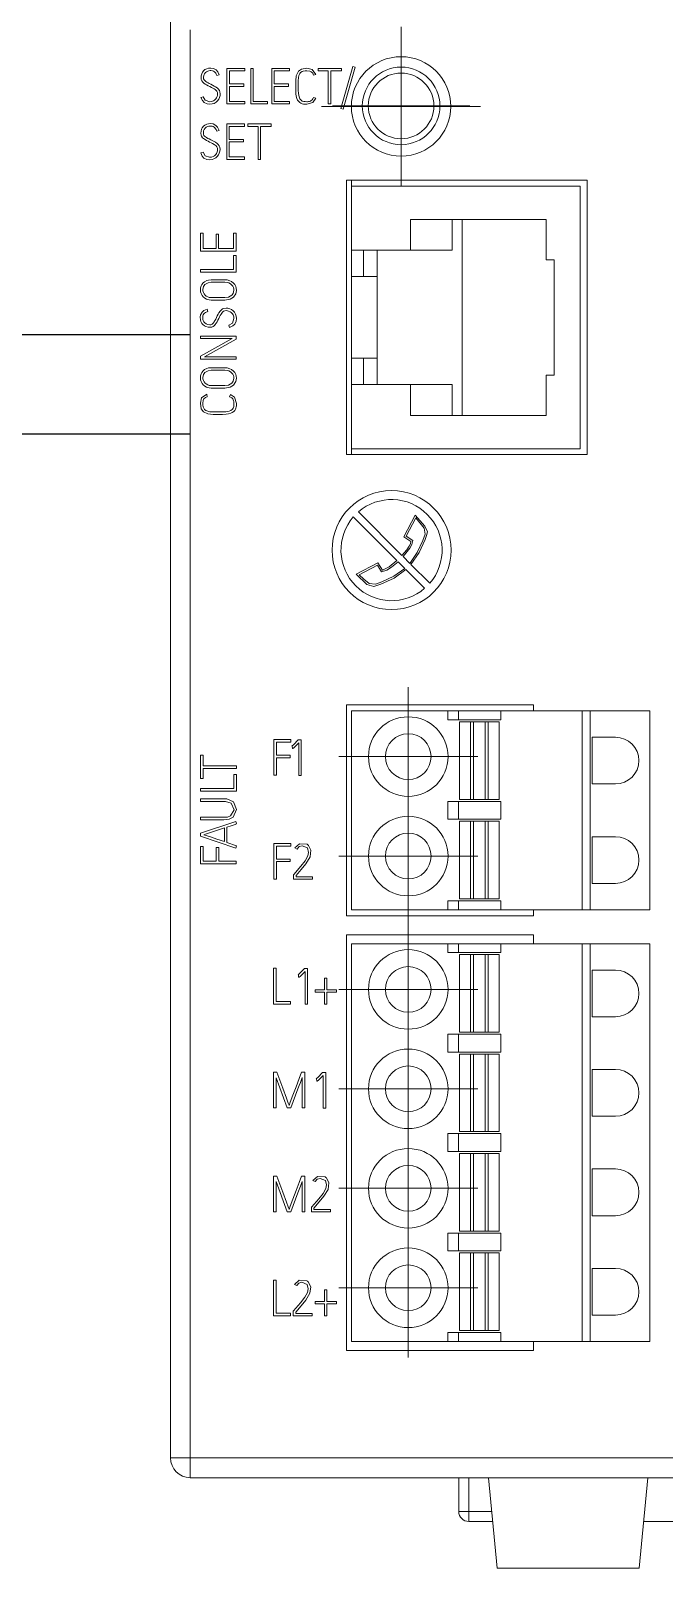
# Model space of a CAD drawing. Header units: millimetres. Extents: x 42151 to 59780, y 37376 to 44547.
# Drawn here: x 48386.4 to 48418.2, y 43435.2 to 43512.5 of the extents above; entities that cross this region are included whole.
import ezdxf

# ---------------------------------------------------------------- set-up
doc = ezdxf.new("R2010")
doc.units = ezdxf.units.MM
doc.set_wipeout_variables(frame=1)
doc.layers.add('000-PI-Oprema', color=30, linetype='Continuous', lineweight=5)
doc.layers.add('004-PI-DIN Šina', color=3, linetype='Continuous')

# ---------------------------------------------------------------- blocks, each defined once
blk = doc.blocks.new('*U134')
at = {"layer": '004-PI-DIN Šina'}
blk.add_lwpolyline([(610, -17.5), (610, 17.5), (0, 17.5), (0, -17.5)], close=True, dxfattribs=at)
blk.add_lwpolyline([(0, -12.5), (610, -12.5)], dxfattribs=at)
blk = doc.blocks.new('6GK5206-2BS00-2AC2')
at = {"layer": '000-PI-Oprema'}
for p, q in [((-29.997042, -72.5), (-29.997042, 0.23793)), ((29.002958, -73.5), (-28.997042, -73.5)), ((-15.497042, -75.201749), (-15.497042, -73.499891)), ((-14.997042, -73.499956), (-14.997042, -75.201749)), ((-14.008649, -73.50007), (-13.569341, -78.05164)), ((-5.985435, -73.50007), (-6.424743, -78.05164)), ((-14.997042, -75.201749), (-15.497042, -75.201749)), ((-14.997042, -75.701749), (-14.997042, -75.201749)), ((-14.997042, -75.201749), (-13.844342, -75.201749)), ((-13.79604, -75.701749), (-14.997042, -75.701749)), ((-6.197813, -75.701749), (2.577999, -75.701749)), ((-6.424743, -78.05164), (-13.569341, -78.05164))]:
    blk.add_line(p, q, dxfattribs=at)
blk.add_arc((-14.997042, -75.201749), 0.5, 180, 270, dxfattribs=at)
blk.add_wipeout([(-29.591861, 72.631131), (-9.303593, 72.631131), (-9.146516, 72.646227), (-8.983075, 72.649161), (-8.90759, 72.631131), (-8.899498, 72.5), (29.002958, 72.5), (29.002958, -72.5), (-28.997042, -72.5), (-28.997042, 1.482354), (-29.379178, 1.619586), (-29.597041, 2.081522), (-29.59186, 72.631132)]).dxf.layer = '000-PI-Oprema'
for p, q in [((-28.997042, -0.711035), (-28.997042, -72.5)), ((-18.397042, -8.554804), (-18.397042, -0.557604)), ((-18.397042, -7.978618), (-18.397042, -1.081418)), ((-27.664239, -3.004446), (-27.542522, -2.96967)), ((-26.263079, -2.641722), (-27.157556, -2.641722)), ((-27.157556, -2.641722), (-27.157556, -4.428049)), ((-27.030785, -3.421863), (-27.030785, -2.768392)), ((-27.030785, -2.768392), (-26.263079, -2.768392)), ((-26.263079, -2.768392), (-26.263079, -2.641722)), ((-25.828375, -2.644148), (-25.954945, -2.644148)), ((-25.954945, -2.644148), (-25.954945, -4.433003)), ((-25.828375, -4.306332), (-25.828375, -2.644148)), ((-24.901548, -2.641722), (-24.901548, -4.428049)), ((-24.007272, -2.641722), (-24.901548, -2.641722)), ((-24.774978, -3.421863), (-24.774978, -2.768392)), ((-24.774978, -2.768392), (-24.007272, -2.768392)), ((-24.007272, -2.768392), (-24.007272, -2.641722)), ((-22.807289, -2.982105), (-22.685572, -2.952282)), ((-22.568707, -2.644148), (-22.568707, -2.77092)), ((-21.398446, -2.644148), (-22.568707, -2.644148)), ((-22.568707, -2.77092), (-22.056768, -2.77092)), ((-22.056768, -2.77092), (-22.056768, -4.433003)), ((-21.930199, -4.433003), (-21.930199, -2.77092)), ((-21.930199, -2.77092), (-21.398446, -2.77092)), ((-20.823622, -2.554095), (-21.428743, -4.658446)), ((-21.398446, -2.77092), (-21.398446, -2.644148)), ((-21.306965, -4.693015), (-20.701855, -2.589545)), ((-20.701855, -2.589545), (-20.823622, -2.554095)), ((-26.310391, -3.421863), (-27.030785, -3.421863)), ((-27.030785, -4.301277), (-27.030785, -3.548533)), ((-27.030785, -3.548533), (-26.310391, -3.548533)), ((-26.310391, -3.548533), (-26.310391, -3.421863)), ((-24.054382, -3.421863), (-24.774978, -3.421863)), ((-24.774978, -4.301277), (-24.774978, -3.548533)), ((-24.774978, -3.548533), (-24.054382, -3.548533)), ((-24.054382, -3.548533), (-24.054382, -3.421863)), ((-23.696712, -3.275277), (-23.696712, -3.747283)), ((-23.56994, -3.745767), (-23.56994, -3.274468)), ((-28.345206, -4.067751), (-28.466923, -4.102527)), ((-27.157556, -4.428049), (-26.263079, -4.428049)), ((-26.263079, -4.301277), (-27.030785, -4.301277)), ((-26.263079, -4.428049), (-26.263079, -4.301277)), ((-25.954945, -4.433003), (-25.117888, -4.433003)), ((-25.117888, -4.306332), (-25.828375, -4.306332)), ((-25.117888, -4.433003), (-25.117888, -4.306332)), ((-24.901548, -4.428049), (-24.007272, -4.428049)), ((-24.007272, -4.301277), (-24.774978, -4.301277)), ((-24.007272, -4.428049), (-24.007272, -4.301277)), ((-22.687998, -4.147312), (-22.804862, -4.105054)), ((-22.395642, -4.556204), (-14.398442, -4.556204)), ((-22.056768, -4.433003), (-21.930199, -4.433003)), ((-21.845642, -4.530018), (-14.948442, -4.530018)), ((-21.428743, -4.658446), (-21.306965, -4.693015)), ((-27.671492, -5.796498), (-27.549775, -5.761721)), ((-26.270332, -5.433773), (-27.16481, -5.433773)), ((-27.16481, -5.433773), (-27.16481, -7.2201)), ((-27.038038, -6.213914), (-27.038038, -5.560444)), ((-27.038038, -5.560444), (-26.270332, -5.560444)), ((-26.270332, -5.560444), (-26.270332, -5.433773)), ((-24.928818, -5.4362), (-26.098877, -5.4362)), ((-26.098877, -5.4362), (-26.098877, -5.562971)), ((-26.098877, -5.562971), (-25.587141, -5.562971)), ((-25.587141, -5.562971), (-25.587141, -7.225053)), ((-25.460369, -7.225053), (-25.460369, -5.562971)), ((-25.460369, -5.562971), (-24.928818, -5.562971)), ((-24.928818, -5.562971), (-24.928818, -5.4362)), ((-28.352459, -6.859802), (-28.474176, -6.894578)), ((-26.317644, -6.213914), (-27.038038, -6.213914)), ((-27.038038, -7.093328), (-27.038038, -6.340584)), ((-27.038038, -6.340584), (-26.317644, -6.340584)), ((-26.317644, -6.340584), (-26.317644, -6.213914)), ((-27.16481, -7.2201), (-26.270332, -7.2201)), ((-26.270332, -7.093328), (-27.038038, -7.093328)), ((-26.270332, -7.2201), (-26.270332, -7.093328)), ((-25.587141, -7.225053), (-25.460369, -7.225053)), ((-9.047042, -8.263108), (-21.147042, -8.263108)), ((-21.147042, -8.263108), (-21.147042, -22.063108)), ((-20.897042, -8.563108), (-20.897042, -8.263108)), ((-9.047042, -22.063108), (-9.047042, -8.263108)), ((-20.897042, -8.563108), (-9.397042, -8.563108)), ((-20.897042, -11.788108), (-20.897042, -8.563108)), ((-9.397042, -21.763108), (-9.397042, -8.563108)), ((-17.927042, -11.788108), (-17.927042, -10.238108)), ((-11.097042, -10.238108), (-17.927042, -10.238108)), ((-15.827042, -10.238108), (-15.827042, -11.788108)), ((-15.327042, -20.088108), (-15.327042, -10.238108)), ((-11.097042, -12.263108), (-11.097042, -10.238108)), ((-28.482338, -10.933698), (-28.482338, -11.828176)), ((-28.355667, -10.933698), (-28.482338, -10.933698)), ((-28.355667, -11.701607), (-28.355667, -10.933698)), ((-27.575527, -10.98101), (-27.702197, -10.98101)), ((-27.702197, -10.98101), (-27.702197, -11.701607)), ((-27.575527, -11.701607), (-27.575527, -10.98101)), ((-26.696011, -10.933698), (-26.822783, -10.933698)), ((-26.822783, -10.933698), (-26.822783, -11.701607)), ((-26.696011, -11.828176), (-26.696011, -10.933698)), ((-28.482338, -11.828176), (-26.696011, -11.828176)), ((-27.702197, -11.701607), (-28.355667, -11.701607)), ((-26.822783, -11.701607), (-27.575527, -11.701607)), ((-26.691057, -12.044517), (-26.817728, -12.044517)), ((-26.817728, -12.044517), (-26.817728, -12.755003)), ((-26.691057, -12.881573), (-26.691057, -12.044517)), ((-20.897042, -13.113108), (-20.897042, -11.788108)), ((-17.927042, -11.788108), (-20.897042, -11.788108)), ((-20.283886, -13.113108), (-20.283886, -11.788108)), ((-19.597042, -13.113108), (-19.597042, -11.788108)), ((-15.827042, -11.788108), (-17.927042, -11.788108)), ((-10.697042, -12.263108), (-11.097042, -12.263108)), ((-10.697042, -18.063108), (-10.697042, -12.263108)), ((-26.817728, -12.755003), (-28.479911, -12.755003)), ((-28.479911, -12.755003), (-28.479911, -12.881573)), ((-28.479911, -12.881573), (-26.691057, -12.881573)), ((-20.897042, -17.213108), (-20.897042, -13.113108)), ((-20.897042, -13.113108), (-20.283886, -13.113108)), ((-20.283886, -13.113108), (-19.597042, -13.113108)), ((-19.597042, -17.213104), (-19.597042, -13.113112)), ((-27.257486, -13.271795), (-27.940778, -13.271795)), ((-27.940778, -13.398364), (-27.257486, -13.398364)), ((-27.257486, -14.168698), (-27.940778, -14.168698)), ((-27.940778, -14.295268), (-27.257486, -14.295268)), ((-28.119613, -14.866649), (-28.154389, -14.744933)), ((-26.691057, -16.104037), (-28.482338, -16.104037)), ((-28.482338, -16.104037), (-28.482338, -16.230606)), ((-28.482338, -16.230606), (-26.897289, -16.230606)), ((-26.897289, -16.230606), (-28.482338, -17.107696)), ((-27.056309, -15.547617), (-27.021533, -15.669334)), ((-26.691057, -16.260126), (-26.691057, -16.104037)), ((-28.281161, -17.142472), (-26.691057, -16.260126)), ((-28.482338, -17.107696), (-28.482338, -17.269041)), ((-28.482338, -17.269041), (-26.691057, -17.269041)), ((-26.691057, -17.142472), (-28.281161, -17.142472)), ((-27.257486, -17.694039), (-27.940778, -17.694039)), ((-26.691057, -17.269041), (-26.691057, -17.142472)), ((-20.897042, -18.538108), (-20.897042, -17.213108)), ((-20.897042, -17.213108), (-20.283886, -17.213108)), ((-19.597042, -17.213108), (-20.283886, -17.213108)), ((-20.283886, -18.538108), (-20.283886, -17.213108)), ((-19.597042, -18.538108), (-19.597042, -17.213108)), ((-27.940778, -17.820609), (-27.257486, -17.820609)), ((-17.927042, -18.538108), (-20.897042, -18.538108)), ((-20.897042, -21.763108), (-20.897042, -18.538108)), ((-17.927042, -18.538108), (-15.827042, -18.538108)), ((-17.927042, -20.088108), (-17.927042, -18.538108)), ((-15.827042, -18.538108), (-15.827042, -20.088108)), ((-10.697042, -18.063108), (-11.097042, -18.063108)), ((-11.097042, -20.088108), (-11.097042, -18.063108)), ((-28.141955, -19.152418), (-28.171778, -19.030499)), ((-27.257486, -18.590943), (-27.940778, -18.590943)), ((-27.940778, -18.717512), (-27.257486, -18.717512)), ((-26.976748, -19.033127), (-27.019006, -19.149789)), ((-27.378293, -19.915069), (-27.849592, -19.915069)), ((-27.848783, -20.04184), (-27.376776, -20.04184)), ((-11.097042, -20.088108), (-17.927042, -20.088108)), ((-21.147042, -22.063108), (-9.047042, -22.063108)), ((-20.897042, -22.063121), (-20.897042, -21.763108)), ((-20.897042, -21.763108), (-9.397042, -21.763108)), ((-20.79934, -25.197531), (-18.611526, -27.385335)), ((-18.357986, -27.131226), (-20.545511, -24.943702)), ((-17.685702, -25.112366), (-18.255393, -26.191102)), ((-18.149344, -26.168524), (-17.662276, -25.246125)), ((-18.255393, -26.191102), (-17.90523, -26.42463)), ((-17.815283, -26.372566), (-18.149344, -26.168524)), ((-19.560518, -27.504236), (-20.651826, -28.078769)), ((-20.514062, -28.100209), (-19.590815, -27.614011)), ((-19.590815, -27.614011), (-19.379854, -27.95901)), ((-19.338123, -27.868109), (-19.560518, -27.504236)), ((-18.549784, -27.447067), (-18.216508, -27.780085)), ((-17.958695, -27.530259), (-18.297693, -27.191251)), ((-16.958248, -28.530975), (-17.904092, -27.584852)), ((-18.157331, -27.83925), (-17.212073, -28.784799)), ((-18.037042, -40.743966), (-18.037042, -33.746766)), ((-11.747042, -34.648), (-21.147042, -34.648)), ((-21.147042, -34.648), (-21.147042, -45.248)), ((-11.747042, -34.945381), (-11.747042, -34.648)), ((-20.887039, -34.948), (-20.897042, -34.948)), ((-20.897042, -34.948), (-20.897042, -44.945366)), ((-20.887042, -34.945366), (-16.043272, -34.945366)), ((-20.887042, -44.945366), (-20.887042, -34.945366)), ((-16.043272, -34.945366), (-15.50635, -34.945366)), ((-16.043272, -35.395366), (-16.043272, -34.945366)), ((-16.043272, -35.395366), (-15.50635, -35.395366)), ((-15.50635, -34.945366), (-13.387042, -34.945366)), ((-15.50635, -35.395366), (-15.50635, -34.945366)), ((-15.50635, -35.395366), (-13.387042, -35.395366)), ((-15.462042, -35.495366), (-14.903254, -35.495366)), ((-15.462042, -39.395366), (-15.462042, -35.495366)), ((-14.903254, -35.495366), (-14.754931, -35.495366)), ((-14.903254, -39.395366), (-14.903254, -35.495366)), ((-14.754931, -35.495366), (-14.169153, -35.495366)), ((-14.754931, -39.395366), (-14.754931, -35.495366)), ((-14.169153, -35.495366), (-14.02083, -35.495366)), ((-14.169153, -39.395366), (-14.169153, -35.495366)), ((-14.02083, -35.495366), (-13.462042, -35.495366)), ((-14.02083, -39.395366), (-14.02083, -35.495366)), ((-13.462042, -39.395366), (-13.462042, -35.495366)), ((-13.387042, -34.945366), (-9.287042, -34.945366)), ((-13.387042, -35.395366), (-13.387042, -34.945366)), ((-9.287042, -34.945366), (-8.887042, -34.945366)), ((-9.287042, -44.945366), (-9.287042, -34.945366)), ((-8.887042, -34.945366), (-5.887042, -34.945366)), ((-8.887042, -44.945366), (-8.887042, -34.945366)), ((-5.887042, -44.945366), (-5.887042, -34.945366)), ((-7.612042, -36.270366), (-8.787042, -36.270366)), ((-8.787042, -36.270366), (-8.787042, -38.620366)), ((-23.93456, -36.388), (-24.790676, -36.388)), ((-24.790676, -36.388), (-24.790676, -38.18288)), ((-24.66341, -37.174265), (-24.66341, -36.515265)), ((-24.66341, -36.515265), (-23.93456, -36.515265)), ((-23.93456, -36.515265), (-23.93456, -36.388)), ((-23.889578, -36.72006), (-23.874584, -36.71494)), ((-23.874584, -36.71494), (-23.866905, -36.842205)), ((-23.572512, -36.397874), (-23.590066, -36.417987)), ((-23.415259, -36.397874), (-23.572512, -36.397874)), ((-23.539964, -36.552567), (-23.539964, -38.19056)), ((-23.415259, -38.19056), (-23.415259, -36.397874)), ((-28.479482, -37.173255), (-28.479482, -38.348996)), ((-28.352216, -37.173255), (-28.479482, -37.173255)), ((-28.352216, -37.70755), (-28.352216, -37.173255)), ((-26.682042, -37.70755), (-28.352216, -37.70755)), ((-28.352216, -38.348996), (-28.352216, -37.834815)), ((-28.352216, -37.834815), (-26.682042, -37.834815)), ((-26.682042, -37.834815), (-26.682042, -37.70755)), ((-23.979176, -37.174265), (-24.66341, -37.174265)), ((-24.66341, -38.18288), (-24.66341, -37.298971)), ((-24.66341, -37.298971), (-23.979176, -37.298971)), ((-23.979176, -37.298971), (-23.979176, -37.174265)), ((-21.535642, -37.245366), (-14.538442, -37.245366)), ((-28.479482, -38.348996), (-28.352216, -38.348996)), ((-26.682042, -38.139082), (-26.809307, -38.139082)), ((-26.809307, -38.139082), (-26.809307, -38.853303)), ((-26.682042, -38.980569), (-26.682042, -38.139082)), ((-24.790676, -38.18288), (-24.66341, -38.18288)), ((-23.539964, -38.19056), (-23.415259, -38.19056)), ((-8.787042, -38.620366), (-7.612042, -38.620366)), ((-28.484602, -39.372239), (-28.484602, -39.499504)), ((-28.479482, -38.853303), (-28.479482, -38.980569)), ((-26.809307, -38.853303), (-28.479482, -38.853303)), ((-28.479482, -38.980569), (-26.682042, -38.980569)), ((-18.037042, -45.743966), (-18.037042, -38.746766)), ((-14.903254, -39.395366), (-15.462042, -39.395366)), ((-14.754931, -39.395366), (-14.903254, -39.395366)), ((-14.169153, -39.395366), (-14.754931, -39.395366)), ((-14.02083, -39.395366), (-14.169153, -39.395366)), ((-13.462042, -39.395366), (-14.02083, -39.395366)), ((-16.043272, -40.395366), (-16.043272, -39.495366)), ((-16.043272, -39.495366), (-15.50635, -39.495366)), ((-15.50635, -40.395366), (-15.50635, -39.495366)), ((-15.50635, -39.495366), (-13.387042, -39.495366)), ((-13.387042, -40.395366), (-13.387042, -39.495366)), ((-28.484602, -40.291255), (-28.484602, -40.418521)), ((-26.70947, -40.508118), (-28.484602, -41.089955)), ((-28.188746, -41.12616), (-27.283626, -40.832499)), ((-27.283626, -40.832499), (-27.283626, -41.519293)), ((-27.156361, -41.561715), (-27.156361, -40.790077)), ((-26.669608, -40.630264), (-26.70947, -40.508118)), ((-16.043272, -40.395366), (-15.50635, -40.395366)), ((-15.50635, -40.395366), (-13.387042, -40.395366)), ((-15.462042, -40.495366), (-14.903254, -40.495366)), ((-15.462042, -44.395366), (-15.462042, -40.495366)), ((-14.903254, -40.495366), (-14.754931, -40.495366)), ((-14.903254, -44.395366), (-14.903254, -40.495366)), ((-14.754931, -40.495366), (-14.169153, -40.495366)), ((-14.754931, -44.395366), (-14.754931, -40.495366)), ((-14.169153, -40.495366), (-14.02083, -40.495366)), ((-14.169153, -44.395366), (-14.169153, -40.495366)), ((-14.02083, -40.495366), (-13.462042, -40.495366)), ((-14.02083, -44.395366), (-14.02083, -40.495366)), ((-13.462042, -44.395366), (-13.462042, -40.495366)), ((-28.484602, -41.089955), (-28.484602, -41.249768)), ((-28.484602, -41.249768), (-26.70947, -41.846233)), ((-28.324789, -41.169679), (-28.188746, -41.12616)), ((-26.669608, -41.726282), (-27.156361, -41.561715)), ((-26.70947, -41.846233), (-26.669608, -41.726282)), ((-23.93456, -41.613), (-24.790676, -41.613)), ((-24.790676, -41.613), (-24.790676, -43.40788)), ((-24.66341, -41.740265), (-23.93456, -41.740265)), ((-24.66341, -42.399265), (-24.66341, -41.740265)), ((-23.93456, -41.740265), (-23.93456, -41.613)), ((-8.787042, -41.270366), (-8.787042, -43.620366)), ((-7.612042, -41.270366), (-8.787042, -41.270366)), ((-28.354776, -41.771629), (-28.482042, -41.771629)), ((-28.482042, -41.771629), (-28.482042, -42.627745)), ((-28.354776, -42.500479), (-28.354776, -41.771629)), ((-27.695776, -42.500479), (-28.354776, -42.500479)), ((-27.571071, -41.816245), (-27.695776, -41.816245)), ((-27.695776, -41.816245), (-27.695776, -42.500479)), ((-27.571071, -42.500479), (-27.571071, -41.816245)), ((-26.687162, -42.500479), (-27.571071, -42.500479)), ((-26.687162, -42.627745), (-26.687162, -42.500479)), ((-23.979176, -42.399265), (-24.66341, -42.399265)), ((-23.979176, -42.523971), (-23.979176, -42.399265)), ((-23.739639, -41.835348), (-23.627368, -41.892764)), ((-21.535642, -42.245366), (-14.538442, -42.245366)), ((-28.482042, -42.627745), (-26.687162, -42.627745)), ((-24.66341, -43.40788), (-24.66341, -42.523971)), ((-24.66341, -42.523971), (-23.979176, -42.523971)), ((-23.792301, -43.165783), (-23.807295, -43.183337)), ((-23.807295, -43.183337), (-23.807295, -43.413)), ((-23.682224, -43.288294), (-23.682224, -43.228319)), ((-24.790676, -43.40788), (-24.66341, -43.40788)), ((-23.807295, -43.413), (-22.848416, -43.413)), ((-22.848416, -43.288294), (-23.682224, -43.288294)), ((-22.848416, -43.413), (-22.848416, -43.288294)), ((-8.787042, -43.620366), (-7.612042, -43.620366)), ((-16.043272, -44.495366), (-15.50635, -44.495366)), ((-16.043272, -44.945366), (-16.043272, -44.495366)), ((-15.50635, -44.495366), (-13.387042, -44.495366)), ((-15.50635, -44.945366), (-15.50635, -44.495366)), ((-14.903254, -44.395366), (-15.462042, -44.395366)), ((-14.754931, -44.395366), (-14.903254, -44.395366)), ((-14.169153, -44.395366), (-14.754931, -44.395366)), ((-14.02083, -44.395366), (-14.169153, -44.395366)), ((-13.462042, -44.395366), (-14.02083, -44.395366)), ((-13.387042, -44.945366), (-13.387042, -44.495366)), ((-21.147042, -45.248), (-11.747042, -45.248)), ((-20.897042, -44.945366), (-20.887039, -44.945366)), ((-20.887039, -44.945366), (-16.043272, -44.945366)), ((-18.037042, -52.4486), (-18.037042, -45.4514)), ((-15.50635, -44.945366), (-16.043272, -44.945366)), ((-13.387042, -44.945366), (-15.50635, -44.945366)), ((-9.287042, -44.945366), (-13.387042, -44.945366)), ((-11.747042, -45.248), (-11.747042, -44.945344)), ((-8.887042, -44.945366), (-9.287042, -44.945366)), ((-5.887042, -44.945366), (-8.887042, -44.945366)), ((-11.747042, -46.2), (-21.147042, -46.2)), ((-21.147042, -46.2), (-21.147042, -67.1)), ((-11.747042, -46.650035), (-11.747042, -46.2)), ((-20.887039, -46.65), (-20.897042, -46.65)), ((-20.897042, -46.65), (-20.897042, -66.65)), ((-20.887042, -66.65), (-20.887042, -46.65)), ((-20.887039, -46.65), (-16.043272, -46.65)), ((-15.50635, -46.65), (-16.043272, -46.65)), ((-16.043272, -46.65), (-16.043272, -47.1)), ((-15.50635, -47.1), (-16.043272, -47.1)), ((-13.387042, -46.65), (-15.50635, -46.65)), ((-15.50635, -46.65), (-15.50635, -47.1)), ((-13.387042, -47.1), (-15.50635, -47.1)), ((-13.387042, -46.65), (-9.287042, -46.65)), ((-13.387042, -46.65), (-13.387042, -47.1)), ((-9.287042, -46.65), (-8.887042, -46.65)), ((-9.287042, -66.65), (-9.287042, -46.65)), ((-8.887042, -46.65), (-5.887042, -46.65)), ((-8.887042, -66.65), (-8.887042, -46.65)), ((-5.887042, -66.65), (-5.887042, -46.65)), ((-24.679776, -47.88756), (-24.807042, -47.88756)), ((-24.807042, -47.88756), (-24.807042, -49.685)), ((-24.679776, -49.557734), (-24.679776, -47.88756)), ((-23.261572, -47.894874), (-23.279126, -47.914987)), ((-23.104319, -47.894874), (-23.261572, -47.894874)), ((-23.104319, -49.68756), (-23.104319, -47.894874)), ((-15.462042, -47.2), (-14.903254, -47.2)), ((-15.462042, -51.1), (-15.462042, -47.2)), ((-14.903254, -47.2), (-14.754931, -47.2)), ((-14.903254, -51.1), (-14.903254, -47.2)), ((-14.754931, -47.2), (-14.169153, -47.2)), ((-14.754931, -51.1), (-14.754931, -47.2)), ((-14.169153, -47.2), (-14.02083, -47.2)), ((-14.169153, -51.1), (-14.169153, -47.2)), ((-14.02083, -47.2), (-13.462042, -47.2)), ((-14.02083, -51.1), (-14.02083, -47.2)), ((-13.462042, -51.1), (-13.462042, -47.2)), ((-23.578639, -48.21706), (-23.563645, -48.21194)), ((-23.563645, -48.21194), (-23.555965, -48.339205)), ((-23.229025, -48.049567), (-23.229025, -49.68756)), ((-22.125693, -48.384187), (-22.250398, -48.384187)), ((-22.250398, -48.384187), (-22.250398, -48.963464)), ((-22.125693, -48.963464), (-22.125693, -48.384187)), ((-8.787042, -47.975), (-8.787042, -50.325)), ((-7.612042, -47.975), (-8.787042, -47.975)), ((-22.250398, -48.963464), (-22.719598, -48.963464)), ((-22.719598, -48.963464), (-22.719598, -49.090729)), ((-22.719598, -49.090729), (-22.250398, -49.090729)), ((-22.250398, -49.090729), (-22.250398, -49.685)), ((-21.651373, -48.963464), (-22.125693, -48.963464)), ((-22.125693, -49.685), (-22.125693, -49.090729)), ((-22.125693, -49.090729), (-21.651373, -49.090729)), ((-21.651373, -49.090729), (-21.651373, -48.963464)), ((-21.535642, -48.95), (-14.538442, -48.95)), ((-24.807042, -49.685), (-23.965555, -49.685)), ((-23.965555, -49.557734), (-24.679776, -49.557734)), ((-23.965555, -49.685), (-23.965555, -49.557734)), ((-23.229025, -49.68756), (-23.104319, -49.68756)), ((-22.250398, -49.685), (-22.125693, -49.685)), ((-18.037042, -57.4486), (-18.037042, -50.4514)), ((-8.787042, -50.325), (-7.612042, -50.325)), ((-16.043272, -52.1), (-16.043272, -51.2)), ((-16.043272, -51.2), (-15.50635, -51.2)), ((-15.50635, -51.2), (-13.387042, -51.2)), ((-15.50635, -52.1), (-15.50635, -51.2)), ((-14.903254, -51.1), (-15.462042, -51.1)), ((-14.754931, -51.1), (-14.903254, -51.1)), ((-14.169153, -51.1), (-14.754931, -51.1)), ((-14.02083, -51.1), (-14.169153, -51.1)), ((-13.462042, -51.1), (-14.02083, -51.1)), ((-13.387042, -52.1), (-13.387042, -51.2)), ((-16.043272, -52.1), (-15.50635, -52.1)), ((-15.50635, -52.1), (-13.387042, -52.1)), ((-14.903254, -52.2), (-15.462042, -52.2)), ((-15.462042, -52.2), (-15.462042, -56.1)), ((-14.754931, -52.2), (-14.903254, -52.2)), ((-14.903254, -52.2), (-14.903254, -56.1)), ((-14.169153, -52.2), (-14.754931, -52.2)), ((-14.754931, -52.2), (-14.754931, -56.1)), ((-14.02083, -52.2), (-14.169153, -52.2)), ((-14.169153, -52.2), (-14.169153, -56.1)), ((-13.462042, -52.2), (-14.02083, -52.2)), ((-14.02083, -52.2), (-14.02083, -56.1)), ((-13.462042, -52.2), (-13.462042, -56.1)), ((-24.647229, -53.11), (-24.807042, -53.11)), ((-24.807042, -53.11), (-24.807042, -54.91)), ((-24.350276, -53.916379), (-24.647229, -53.11)), ((-23.246578, -53.11), (-23.408952, -53.11)), ((-23.246578, -54.91), (-23.246578, -53.11)), ((-22.345116, -53.119874), (-22.36267, -53.139987)), ((-22.187863, -53.119874), (-22.345116, -53.119874)), ((-22.312568, -53.274567), (-22.312568, -54.91256)), ((-22.187863, -54.91256), (-22.187863, -53.119874)), ((-8.787042, -52.975), (-8.787042, -55.325)), ((-7.612042, -52.975), (-8.787042, -52.975)), ((-24.679776, -54.91), (-24.679776, -53.389764)), ((-24.679776, -53.389764), (-24.122808, -54.91)), ((-23.373844, -53.384644), (-23.373844, -54.91)), ((-22.662182, -53.44206), (-22.647188, -53.43694)), ((-22.647188, -53.43694), (-22.639508, -53.564205)), ((-21.535642, -53.95), (-14.538442, -53.95)), ((-24.807042, -54.91), (-24.679776, -54.91)), ((-24.122808, -54.91), (-23.940687, -54.91)), ((-23.373844, -54.91), (-23.246578, -54.91)), ((-22.312568, -54.91256), (-22.187863, -54.91256)), ((-18.037042, -62.4486), (-18.037042, -55.4514)), ((-8.787042, -55.325), (-7.612042, -55.325)), ((-16.043272, -56.2), (-15.50635, -56.2)), ((-16.043272, -57.1), (-16.043272, -56.2)), ((-15.50635, -56.2), (-13.387042, -56.2)), ((-15.50635, -57.1), (-15.50635, -56.2)), ((-14.903254, -56.1), (-15.462042, -56.1)), ((-14.754931, -56.1), (-14.903254, -56.1)), ((-14.169153, -56.1), (-14.754931, -56.1)), ((-14.02083, -56.1), (-14.169153, -56.1)), ((-13.462042, -56.1), (-14.02083, -56.1)), ((-13.387042, -57.1), (-13.387042, -56.2)), ((-16.043272, -57.1), (-15.50635, -57.1)), ((-15.50635, -57.1), (-13.387042, -57.1)), ((-15.462042, -57.2), (-14.903254, -57.2)), ((-15.462042, -61.1), (-15.462042, -57.2)), ((-14.903254, -57.2), (-14.754931, -57.2)), ((-14.903254, -61.1), (-14.903254, -57.2)), ((-14.754931, -57.2), (-14.169153, -57.2)), ((-14.754931, -61.1), (-14.754931, -57.2)), ((-14.169153, -57.2), (-14.02083, -57.2)), ((-14.169153, -61.1), (-14.169153, -57.2)), ((-14.02083, -57.2), (-13.462042, -57.2)), ((-14.02083, -61.1), (-14.02083, -57.2)), ((-13.462042, -61.1), (-13.462042, -57.2)), ((-24.647229, -58.335), (-24.807042, -58.335)), ((-24.807042, -58.335), (-24.807042, -60.135)), ((-24.679776, -60.135), (-24.679776, -58.614764)), ((-24.679776, -58.614764), (-24.122808, -60.135)), ((-24.350276, -59.141379), (-24.647229, -58.335)), ((-23.246578, -58.335), (-23.408952, -58.335)), ((-23.373844, -58.609644), (-23.373844, -60.135)), ((-23.246578, -60.135), (-23.246578, -58.335)), ((-22.836989, -58.557348), (-22.724717, -58.614764)), ((-7.612042, -57.975), (-8.787042, -57.975)), ((-8.787042, -57.975), (-8.787042, -60.325)), ((-21.535642, -58.95), (-14.538442, -58.95)), ((-24.807042, -60.135), (-24.679776, -60.135)), ((-24.122808, -60.135), (-23.940687, -60.135)), ((-23.373844, -60.135), (-23.246578, -60.135)), ((-22.88965, -59.887783), (-22.904644, -59.905337)), ((-22.904644, -59.905337), (-22.904644, -60.135)), ((-22.904644, -60.135), (-21.945766, -60.135)), ((-22.779573, -60.010294), (-22.779573, -59.950319)), ((-21.945766, -60.010294), (-22.779573, -60.010294)), ((-21.945766, -60.135), (-21.945766, -60.010294)), ((-18.037042, -67.4486), (-18.037042, -60.4514)), ((-8.787042, -60.325), (-7.612042, -60.325)), ((-16.043272, -61.2), (-15.50635, -61.2)), ((-16.043272, -62.1), (-16.043272, -61.2)), ((-15.50635, -62.1), (-15.50635, -61.2)), ((-15.50635, -61.2), (-13.387042, -61.2)), ((-14.903254, -61.1), (-15.462042, -61.1)), ((-14.754931, -61.1), (-14.903254, -61.1)), ((-14.169153, -61.1), (-14.754931, -61.1)), ((-14.02083, -61.1), (-14.169153, -61.1)), ((-13.462042, -61.1), (-14.02083, -61.1)), ((-13.387042, -62.1), (-13.387042, -61.2)), ((-16.043272, -62.1), (-15.50635, -62.1)), ((-15.50635, -62.1), (-13.387042, -62.1)), ((-15.462042, -62.2), (-14.903254, -62.2)), ((-15.462042, -66.1), (-15.462042, -62.2)), ((-14.903254, -62.2), (-14.754931, -62.2)), ((-14.903254, -66.1), (-14.903254, -62.2)), ((-14.754931, -62.2), (-14.169153, -62.2)), ((-14.754931, -66.1), (-14.754931, -62.2)), ((-14.169153, -62.2), (-14.02083, -62.2)), ((-14.169153, -66.1), (-14.169153, -62.2)), ((-14.02083, -62.2), (-13.462042, -62.2)), ((-14.02083, -66.1), (-14.02083, -62.2)), ((-13.462042, -66.1), (-13.462042, -62.2)), ((-8.787042, -62.975), (-8.787042, -65.325)), ((-7.612042, -62.975), (-8.787042, -62.975)), ((-24.679776, -63.56256), (-24.807042, -63.56256)), ((-24.807042, -63.56256), (-24.807042, -65.36)), ((-24.679776, -65.232734), (-24.679776, -63.56256)), ((-23.753446, -63.782348), (-23.641174, -63.839764)), ((-22.125693, -64.059187), (-22.250398, -64.059187)), ((-22.250398, -64.059187), (-22.250398, -64.638464)), ((-22.125693, -64.638464), (-22.125693, -64.059187)), ((-21.535642, -63.95), (-14.538442, -63.95)), ((-22.250398, -64.638464), (-22.719598, -64.638464)), ((-22.719598, -64.638464), (-22.719598, -64.765729)), ((-22.719598, -64.765729), (-22.250398, -64.765729)), ((-22.250398, -64.765729), (-22.250398, -65.36)), ((-21.651373, -64.638464), (-22.125693, -64.638464)), ((-22.125693, -65.36), (-22.125693, -64.765729)), ((-22.125693, -64.765729), (-21.651373, -64.765729)), ((-21.651373, -64.765729), (-21.651373, -64.638464)), ((-24.807042, -65.36), (-23.965555, -65.36)), ((-23.965555, -65.232734), (-24.679776, -65.232734)), ((-23.965555, -65.36), (-23.965555, -65.232734)), ((-23.806107, -65.112783), (-23.821101, -65.130337)), ((-23.821101, -65.130337), (-23.821101, -65.36)), ((-23.821101, -65.36), (-22.862223, -65.36)), ((-23.69603, -65.235294), (-23.69603, -65.175319)), ((-22.862223, -65.235294), (-23.69603, -65.235294)), ((-22.862223, -65.36), (-22.862223, -65.235294)), ((-22.250398, -65.36), (-22.125693, -65.36)), ((-8.787042, -65.325), (-7.612042, -65.325)), ((-16.043272, -66.2), (-15.50635, -66.2)), ((-16.043272, -66.65), (-16.043272, -66.2)), ((-15.50635, -66.2), (-13.387042, -66.2)), ((-15.50635, -66.65), (-15.50635, -66.2)), ((-14.903254, -66.1), (-15.462042, -66.1)), ((-14.754931, -66.1), (-14.903254, -66.1)), ((-14.169153, -66.1), (-14.754931, -66.1)), ((-14.02083, -66.1), (-14.169153, -66.1)), ((-13.462042, -66.1), (-14.02083, -66.1)), ((-13.387042, -66.65), (-13.387042, -66.2)), ((-21.147042, -67.1), (-11.747042, -67.1)), ((-20.897042, -66.65), (-20.887039, -66.65)), ((-20.887039, -66.65), (-16.043272, -66.65)), ((-15.50635, -66.65), (-16.043272, -66.65)), ((-13.387042, -66.65), (-15.50635, -66.65)), ((-9.287042, -66.65), (-13.387042, -66.65)), ((-11.747042, -67.1), (-11.747042, -66.649964)), ((-8.887042, -66.65), (-9.287042, -66.65)), ((-5.887042, -66.65), (-8.887042, -66.65)), ((-29.997042, -72.5), (-28.997042, -72.5)), ((-28.997042, -73.5), (-28.997042, -72.5)), ((-28.997042, -72.5), (29.002958, -72.5))]:
    blk.add_line(p, q, dxfattribs=at)
for points in [[(-28.423251, -2.910025), (-28.45236, -3.016429), (-28.45924, -3.108775)], [(-28.322763, -2.757171), (-28.386138, -2.836342), (-28.423251, -2.910025)], [(-28.332671, -3.108775), (-28.319391, -2.990423), (-28.290413, -2.918719)], [(-28.164855, -2.660323), (-28.26038, -2.707237), (-28.322763, -2.757171)], [(-28.290413, -2.918719), (-28.237718, -2.849944), (-28.188713, -2.810649)], [(-28.188713, -2.810649), (-28.12021, -2.777489), (-28.064368, -2.763439)], [(-27.957411, -2.62676), (-28.07896, -2.637299), (-28.164855, -2.660323)], [(-28.064368, -2.763439), (-27.999019, -2.75546), (-27.957411, -2.753532)], [(-27.700228, -2.716228), (-27.834237, -2.644081), (-27.957411, -2.62676)], [(-27.957411, -2.753532), (-27.885433, -2.761711), (-27.836907, -2.779614)], [(-27.836907, -2.779614), (-27.785025, -2.812725), (-27.751179, -2.844213)], [(-27.751179, -2.844213), (-27.716641, -2.888891), (-27.695375, -2.9262)], [(-27.542522, -2.96967), (-27.616489, -2.809362), (-27.700228, -2.716228)], [(-27.695375, -2.9262), (-27.67526, -2.972185), (-27.664239, -3.004446)], [(-23.560033, -2.783354), (-23.670273, -3.012275), (-23.696712, -3.275277)], [(-23.56994, -3.274468), (-23.560204, -3.106517), (-23.538803, -3.004042)], [(-23.137663, -2.631713), (-23.410879, -2.679268), (-23.560033, -2.783354)], [(-23.538803, -3.004042), (-23.495942, -2.9049), (-23.45065, -2.847751)], [(-23.45065, -2.847751), (-23.379717, -2.798341), (-23.313971, -2.775873)], [(-23.313971, -2.775873), (-23.219579, -2.76184), (-23.137663, -2.758485)], [(-22.685572, -2.952282), (-22.862807, -2.693776), (-23.137663, -2.631713)], [(-23.137663, -2.758485), (-22.99494, -2.775224), (-22.912831, -2.811863)], [(-22.912831, -2.811863), (-22.841173, -2.891616), (-22.807289, -2.982105)], [(-28.45924, -3.108775), (-28.447305, -3.205186), (-28.420824, -3.267796)], [(-28.420824, -3.267796), (-28.370417, -3.335468), (-28.320135, -3.382032)], [(-28.302747, -3.219372), (-28.326899, -3.162032), (-28.332671, -3.108775)], [(-28.320135, -3.382032), (-28.245586, -3.4346), (-28.179817, -3.4715)], [(-28.222074, -3.301359), (-28.272482, -3.257876), (-28.302747, -3.219372)], [(-28.104199, -3.370911), (-28.174184, -3.332557), (-28.222074, -3.301359)], [(-28.179817, -3.4715), (-28.0918, -3.517596), (-28.022111, -3.556014)], [(-27.962465, -3.444204), (-28.043623, -3.401627), (-28.104199, -3.370911)], [(-28.022111, -3.556014), (-27.937355, -3.600548), (-27.872896, -3.631733)], [(-27.797278, -3.529932), (-27.890088, -3.482824), (-27.962465, -3.444204)], [(-27.872896, -3.631733), (-27.797374, -3.671247), (-27.745114, -3.705026)], [(-27.64685, -3.623039), (-27.727204, -3.568134), (-27.797278, -3.529932)], [(-27.745114, -3.705026), (-27.689532, -3.753117), (-27.655747, -3.795707)], [(-27.655747, -3.795707), (-27.628659, -3.860952), (-27.622184, -3.923692)], [(-27.537669, -3.747283), (-27.592767, -3.67281), (-27.64685, -3.623039)], [(-27.495412, -3.923692), (-27.508608, -3.816943), (-27.537669, -3.747283)], [(-23.696712, -3.747283), (-23.688532, -3.92495), (-23.67063, -4.040455)], [(-23.531525, -4.075636), (-23.562525, -3.914751), (-23.56994, -3.745767)], [(-28.466923, -4.102527), (-28.390982, -4.266502), (-28.302747, -4.35971)], [(-28.019684, -4.321193), (-28.247854, -4.241699), (-28.345206, -4.067751)], [(-28.302747, -4.35971), (-28.157755, -4.430819), (-28.019684, -4.447863)], [(-27.83448, -4.28025), (-27.92998, -4.313266), (-28.019684, -4.321193)], [(-28.019684, -4.447863), (-27.890673, -4.433484), (-27.799704, -4.401967)], [(-27.71155, -4.17956), (-27.773361, -4.240505), (-27.83448, -4.28025)], [(-27.799704, -4.401967), (-27.699505, -4.341928), (-27.634517, -4.282676)], [(-27.643211, -4.050363), (-27.675048, -4.125179), (-27.71155, -4.17956)], [(-27.622184, -3.923692), (-27.628722, -3.991603), (-27.643211, -4.050363)], [(-27.634517, -4.282676), (-27.56915, -4.193987), (-27.531401, -4.114962)], [(-27.531401, -4.114962), (-27.502358, -4.008484), (-27.495412, -3.923692)], [(-23.67063, -4.040455), (-23.635556, -4.161168), (-23.599864, -4.237993)], [(-23.599864, -4.237993), (-23.545788, -4.31393), (-23.497961, -4.357182)], [(-23.430835, -4.246788), (-23.49305, -4.166226), (-23.531525, -4.075636)], [(-23.497961, -4.357182), (-23.432807, -4.396551), (-23.379884, -4.418142)], [(-23.292943, -4.310073), (-23.373606, -4.285953), (-23.430835, -4.246788)], [(-23.379884, -4.418142), (-23.311794, -4.43529), (-23.258167, -4.441697)], [(-23.145144, -4.318767), (-23.226943, -4.316026), (-23.292943, -4.310073)], [(-23.258167, -4.441697), (-23.192776, -4.444724), (-23.145144, -4.445437)], [(-23.145144, -4.445437), (-22.827937, -4.351945), (-22.687998, -4.147312)], [(-23.050723, -4.312499), (-23.104872, -4.317542), (-23.145144, -4.318767)], [(-22.955088, -4.283889), (-23.007675, -4.303907), (-23.050723, -4.312499)], [(-22.86936, -4.21929), (-22.915879, -4.260398), (-22.955088, -4.283889)], [(-22.804862, -4.105054), (-22.837317, -4.176389), (-22.86936, -4.21929)], [(-28.430503, -5.702076), (-28.459613, -5.80848), (-28.466493, -5.900826)], [(-28.466493, -5.900826), (-28.454557, -5.997237), (-28.428077, -6.059847)], [(-28.330016, -5.549222), (-28.393391, -5.628394), (-28.430503, -5.702076)], [(-28.428077, -6.059847), (-28.377669, -6.12752), (-28.327388, -6.174083)], [(-28.339923, -5.900826), (-28.326644, -5.782474), (-28.297666, -5.71077)], [(-28.31, -6.011423), (-28.334152, -5.954083), (-28.339923, -5.900826)], [(-28.172108, -5.452375), (-28.267633, -5.499289), (-28.330016, -5.549222)], [(-28.327388, -6.174083), (-28.252839, -6.226651), (-28.18707, -6.263551)], [(-28.229327, -6.09341), (-28.279735, -6.049927), (-28.31, -6.011423)], [(-28.297666, -5.71077), (-28.244971, -5.641995), (-28.195966, -5.602701)], [(-28.111452, -6.162963), (-28.181437, -6.124608), (-28.229327, -6.09341)], [(-28.195966, -5.602701), (-28.127462, -5.56954), (-28.071621, -5.55549)], [(-27.964663, -5.418812), (-28.086213, -5.429351), (-28.172108, -5.452375)], [(-27.969718, -6.236256), (-28.050876, -6.193678), (-28.111452, -6.162963)], [(-28.071621, -5.55549), (-28.006272, -5.547512), (-27.964663, -5.545583)], [(-27.707481, -5.508279), (-27.841489, -5.436133), (-27.964663, -5.418812)], [(-27.964663, -5.545583), (-27.892686, -5.553762), (-27.84416, -5.571665)], [(-27.84416, -5.571665), (-27.792278, -5.604777), (-27.758432, -5.636264)], [(-27.758432, -5.636264), (-27.723894, -5.680942), (-27.702628, -5.718251)], [(-27.549775, -5.761721), (-27.623742, -5.601414), (-27.707481, -5.508279)], [(-27.702628, -5.718251), (-27.682513, -5.764236), (-27.671492, -5.796498)], [(-28.474176, -6.894578), (-28.398235, -7.058553), (-28.31, -7.15176)], [(-28.026937, -7.113244), (-28.255107, -7.03375), (-28.352459, -6.859802)], [(-28.18707, -6.263551), (-28.099053, -6.309647), (-28.029363, -6.348065)], [(-28.029363, -6.348065), (-27.944608, -6.392599), (-27.880149, -6.423784)], [(-27.804531, -6.321983), (-27.897341, -6.274875), (-27.969718, -6.236256)], [(-27.880149, -6.423784), (-27.804627, -6.463298), (-27.752367, -6.497077)], [(-27.654103, -6.41509), (-27.734457, -6.360185), (-27.804531, -6.321983)], [(-27.752367, -6.497077), (-27.696785, -6.545169), (-27.663, -6.587758)], [(-27.650464, -6.842414), (-27.682301, -6.91723), (-27.718803, -6.971611)], [(-27.663, -6.587758), (-27.635912, -6.653003), (-27.629437, -6.715743)], [(-27.544922, -6.539335), (-27.60002, -6.464862), (-27.654103, -6.41509)], [(-27.629437, -6.715743), (-27.635975, -6.783654), (-27.650464, -6.842414)], [(-27.64177, -7.074727), (-27.576403, -6.986038), (-27.538654, -6.907013)], [(-27.502665, -6.715743), (-27.515861, -6.608994), (-27.544922, -6.539335)], [(-27.538654, -6.907013), (-27.509611, -6.800535), (-27.502665, -6.715743)], [(-28.31, -7.15176), (-28.165007, -7.22287), (-28.026937, -7.239914)], [(-27.841733, -7.072301), (-27.937233, -7.105317), (-28.026937, -7.113244)], [(-28.026937, -7.239914), (-27.897925, -7.225535), (-27.806957, -7.194018)], [(-27.718803, -6.971611), (-27.780614, -7.032556), (-27.841733, -7.072301)], [(-27.806957, -7.194018), (-27.706758, -7.133979), (-27.64177, -7.074727)], [(-28.456255, -13.578513), (-28.485359, -13.680902), (-28.492346, -13.766143)], [(-28.492346, -13.766143), (-28.481028, -13.873858), (-28.456255, -13.957412)], [(-28.35314, -13.425861), (-28.418582, -13.505446), (-28.456255, -13.578513)], [(-28.365574, -13.76493), (-28.333635, -13.613207), (-28.263773, -13.514824)], [(-28.338279, -13.912325), (-28.36029, -13.830082), (-28.365574, -13.76493)], [(-28.173092, -13.311423), (-28.28158, -13.366984), (-28.35314, -13.425861)], [(-28.257505, -14.042331), (-28.309126, -13.973407), (-28.338279, -13.912325)], [(-28.263773, -13.514824), (-28.107332, -13.420911), (-27.940778, -13.398364)], [(-27.940778, -13.271795), (-28.07603, -13.284194), (-28.173092, -13.311423)], [(-27.007784, -13.318904), (-27.139358, -13.280937), (-27.257486, -13.271795)], [(-27.257486, -13.398364), (-27.140875, -13.409326), (-27.061263, -13.43314)], [(-27.061263, -13.43314), (-26.974801, -13.478985), (-26.918417, -13.524731)], [(-26.825209, -13.440621), (-26.919231, -13.365806), (-27.007784, -13.318904)], [(-26.918417, -13.524731), (-26.862368, -13.593655), (-26.831477, -13.654738)], [(-26.802867, -13.80193), (-26.836363, -13.955034), (-26.909723, -14.052238)], [(-26.831477, -13.654738), (-26.808395, -13.736944), (-26.802867, -13.80193)], [(-26.713399, -13.610863), (-26.76686, -13.510368), (-26.825209, -13.440621)], [(-26.822783, -14.146255), (-26.704565, -13.970146), (-26.676197, -13.803345)], [(-26.676197, -13.803345), (-26.687836, -13.69525), (-26.713399, -13.610863)], [(-28.456255, -13.957412), (-28.405405, -14.057309), (-28.350713, -14.127654)], [(-28.350713, -14.127654), (-28.262236, -14.203217), (-28.178045, -14.249371)], [(-28.124567, -14.133922), (-28.205475, -14.088077), (-28.257505, -14.042331)], [(-28.178045, -14.249371), (-28.052795, -14.28636), (-27.940778, -14.295268)], [(-27.940778, -14.168698), (-28.049828, -14.157737), (-28.124567, -14.133922)], [(-26.909723, -14.052238), (-27.078728, -14.146152), (-27.257486, -14.168698)], [(-27.257486, -14.295268), (-26.986474, -14.248509), (-26.822783, -14.146255)], [(-28.407831, -14.902639), (-28.479978, -15.036647), (-28.497299, -15.159821)], [(-28.497299, -15.159821), (-28.48676, -15.281371), (-28.463736, -15.367266)], [(-28.463736, -15.367266), (-28.416822, -15.462791), (-28.366888, -15.525174)], [(-28.154389, -14.744933), (-28.314697, -14.8189), (-28.407831, -14.902639)], [(-28.370528, -15.159821), (-28.362348, -15.087844), (-28.344446, -15.039318)], [(-28.360621, -15.266778), (-28.368599, -15.20143), (-28.370528, -15.159821)], [(-28.31341, -15.391124), (-28.34657, -15.32262), (-28.360621, -15.266778)], [(-28.344446, -15.039318), (-28.311334, -14.987436), (-28.279847, -14.95359)], [(-28.205341, -15.492824), (-28.274115, -15.440128), (-28.31341, -15.391124)], [(-28.279847, -14.95359), (-28.235169, -14.919052), (-28.19786, -14.897786)], [(-28.19786, -14.897786), (-28.151875, -14.877671), (-28.119613, -14.866649)], [(-27.822701, -15.424485), (-27.866183, -15.474892), (-27.904688, -15.505158)], [(-27.753148, -15.306609), (-27.791503, -15.376595), (-27.822701, -15.424485)], [(-27.679855, -15.164876), (-27.722433, -15.246034), (-27.753148, -15.306609)], [(-27.742028, -15.522546), (-27.68946, -15.447997), (-27.65256, -15.382228)], [(-27.594128, -14.999689), (-27.641236, -15.092499), (-27.679855, -15.164876)], [(-27.65256, -15.382228), (-27.606464, -15.294211), (-27.568046, -15.224521)], [(-27.501021, -14.849261), (-27.555926, -14.929615), (-27.594128, -14.999689)], [(-27.568046, -15.224521), (-27.523512, -15.139766), (-27.492327, -15.075307)], [(-27.376776, -14.74008), (-27.451249, -14.795178), (-27.501021, -14.849261)], [(-27.492327, -15.075307), (-27.452813, -14.999785), (-27.419034, -14.947524)], [(-27.419034, -14.947524), (-27.370942, -14.891943), (-27.328352, -14.858158)], [(-27.200368, -14.697823), (-27.307117, -14.711019), (-27.376776, -14.74008)], [(-27.328352, -14.858158), (-27.263108, -14.83107), (-27.200368, -14.824594)], [(-27.009098, -14.733812), (-27.115576, -14.704769), (-27.200368, -14.697823)], [(-27.200368, -14.824594), (-27.132457, -14.831133), (-27.073697, -14.845622)], [(-27.073697, -14.845622), (-26.998881, -14.877459), (-26.9445, -14.913961)], [(-26.802867, -15.222095), (-26.882361, -15.450265), (-27.056309, -15.547617)], [(-26.841384, -14.836928), (-26.930073, -14.771561), (-27.009098, -14.733812)], [(-26.9445, -14.913961), (-26.883555, -14.975772), (-26.84381, -15.036891)], [(-26.84381, -15.036891), (-26.810794, -15.132391), (-26.802867, -15.222095)], [(-26.722093, -15.002115), (-26.782132, -14.901916), (-26.841384, -14.836928)], [(-26.76435, -15.505158), (-26.693241, -15.360165), (-26.676197, -15.222095)], [(-26.676197, -15.222095), (-26.690576, -15.093083), (-26.722093, -15.002115)], [(-28.366888, -15.525174), (-28.287717, -15.588549), (-28.214035, -15.625661)], [(-28.214035, -15.625661), (-28.107631, -15.654771), (-28.015284, -15.661651)], [(-28.015284, -15.535081), (-28.133637, -15.521802), (-28.205341, -15.492824)], [(-27.904688, -15.505158), (-27.962028, -15.52931), (-28.015284, -15.535081)], [(-28.015284, -15.661651), (-27.918874, -15.649715), (-27.856264, -15.623235)], [(-27.856264, -15.623235), (-27.788591, -15.572827), (-27.742028, -15.522546)], [(-27.021533, -15.669334), (-26.857558, -15.593393), (-26.76435, -15.505158)], [(-28.173092, -17.733668), (-28.28158, -17.789228), (-28.35314, -17.848106)], [(-27.940778, -17.694039), (-28.07603, -17.706439), (-28.173092, -17.733668)], [(-27.007784, -17.741149), (-27.139358, -17.703182), (-27.257486, -17.694039)], [(-26.825209, -17.862866), (-26.919231, -17.788051), (-27.007784, -17.741149)], [(-28.456255, -18.000758), (-28.485359, -18.103146), (-28.492346, -18.188388)], [(-28.492346, -18.188388), (-28.481028, -18.296102), (-28.456255, -18.379657)], [(-28.35314, -17.848106), (-28.418582, -17.92769), (-28.456255, -18.000758)], [(-28.456255, -18.379657), (-28.405405, -18.479554), (-28.350713, -18.549899)], [(-28.365574, -18.187175), (-28.333635, -18.035452), (-28.263773, -17.937069)], [(-28.338279, -18.334569), (-28.36029, -18.252327), (-28.365574, -18.187175)], [(-28.350713, -18.549899), (-28.262236, -18.625461), (-28.178045, -18.671616)], [(-28.257505, -18.464576), (-28.309126, -18.395652), (-28.338279, -18.334569)], [(-28.263773, -17.937069), (-28.107332, -17.843155), (-27.940778, -17.820609)], [(-28.124567, -18.556167), (-28.205475, -18.510322), (-28.257505, -18.464576)], [(-27.257486, -17.820609), (-27.140875, -17.83157), (-27.061263, -17.855385)], [(-26.909723, -18.474483), (-27.078728, -18.568396), (-27.257486, -18.590943)], [(-27.061263, -17.855385), (-26.974801, -17.90123), (-26.918417, -17.946976)], [(-26.918417, -17.946976), (-26.862368, -18.0159), (-26.831477, -18.076982)], [(-26.802867, -18.224175), (-26.836363, -18.377278), (-26.909723, -18.474483)], [(-26.831477, -18.076982), (-26.808395, -18.159189), (-26.802867, -18.224175)], [(-26.713399, -18.033108), (-26.76686, -17.932613), (-26.825209, -17.862866)], [(-26.822783, -18.5685), (-26.704565, -18.392391), (-26.676197, -18.22559)], [(-26.676197, -18.22559), (-26.687836, -18.117495), (-26.713399, -18.033108)], [(-28.171778, -19.030499), (-28.430284, -19.207936), (-28.492346, -19.482792)], [(-28.365574, -19.482792), (-28.348835, -19.340069), (-28.312197, -19.257959)], [(-28.312197, -19.257959), (-28.232444, -19.186302), (-28.141955, -19.152418)], [(-28.178045, -18.671616), (-28.052795, -18.708605), (-27.940778, -18.717512)], [(-27.940778, -18.590943), (-28.049828, -18.579981), (-28.124567, -18.556167)], [(-27.257486, -18.717512), (-26.986474, -18.670754), (-26.822783, -18.5685)], [(-27.019006, -19.149789), (-26.947671, -19.182362), (-26.90477, -19.214489)], [(-26.678623, -19.490273), (-26.772115, -19.173066), (-26.976748, -19.033127)], [(-26.90477, -19.214489), (-26.863662, -19.260924), (-26.840171, -19.300217)], [(-26.840171, -19.300217), (-26.820153, -19.352869), (-26.811561, -19.395851)], [(-28.492346, -19.482792), (-28.444791, -19.756091), (-28.340705, -19.905162)], [(-28.348186, -19.659302), (-28.362219, -19.564707), (-28.365574, -19.482792)], [(-28.276308, -19.79598), (-28.325719, -19.724898), (-28.348186, -19.659302)], [(-28.340705, -19.905162), (-28.111785, -20.015336), (-27.848783, -20.04184)], [(-28.120018, -19.884134), (-28.219159, -19.841123), (-28.276308, -19.79598)], [(-27.849592, -19.915069), (-28.017542, -19.905368), (-28.120018, -19.884134)], [(-27.048424, -19.876451), (-27.209309, -19.907636), (-27.378293, -19.915069)], [(-27.376776, -20.04184), (-27.19911, -20.033661), (-27.083605, -20.015758)], [(-27.083605, -20.015758), (-26.962892, -19.980649), (-26.886067, -19.94479)], [(-26.877272, -19.775964), (-26.957834, -19.838143), (-27.048424, -19.876451)], [(-26.886067, -19.94479), (-26.81013, -19.890983), (-26.766878, -19.84309)], [(-26.813987, -19.638072), (-26.838107, -19.718651), (-26.877272, -19.775964)], [(-26.805293, -19.490273), (-26.808034, -19.572221), (-26.813987, -19.638072)], [(-26.811561, -19.395851), (-26.806518, -19.449917), (-26.805293, -19.490273)], [(-26.766878, -19.84309), (-26.727509, -19.777869), (-26.705918, -19.725013)], [(-26.705918, -19.725013), (-26.68877, -19.656857), (-26.682363, -19.603296)], [(-26.682363, -19.603296), (-26.679336, -19.537839), (-26.678623, -19.490273)], [(-17.662276, -25.246125), (-17.233127, -25.751885), (-17.188826, -26.067113), (-17.309608, -26.38203), (-17.583141, -26.981118), (-17.958695, -27.530259)], [(-17.904092, -27.584852), (-17.483569, -26.989213), (-17.188589, -26.328366), (-17.117483, -26.134322), (-17.061394, -25.93673), (-17.19854, -25.651755), (-17.685702, -25.112366)], [(-17.90523, -26.42463), (-17.932197, -26.552904), (-17.99855, -26.670335), (-18.114716, -26.844374), (-18.357986, -27.131226)], [(-18.297693, -27.191251), (-17.961566, -26.763657), (-17.850557, -26.579668), (-17.815283, -26.372566)], [(-18.216508, -27.780085), (-18.75968, -28.174055), (-19.363505, -28.461658), (-19.681616, -28.577596), (-20.002756, -28.535486), (-20.269972, -28.327819), (-20.514062, -28.100209)], [(-19.379854, -27.95901), (-19.118614, -27.874764), (-18.884771, -27.725124), (-18.549784, -27.447067)], [(-18.611526, -27.385335), (-18.99251, -27.696677), (-19.338123, -27.868109)], [(-20.651826, -28.078769), (-20.112308, -28.585423), (-19.771565, -28.688732), (-19.42112, -28.575826), (-18.753728, -28.269754), (-18.157331, -27.83925)], [(-23.590066, -36.417987), (-23.796762, -36.639409), (-23.889578, -36.72006)], [(-23.866905, -36.842205), (-23.853221, -36.840623), (-23.84094, -36.837451)], [(-23.84094, -36.837451), (-23.78799, -36.802013), (-23.719825, -36.739616), (-23.539964, -36.552567)], [(-28.484602, -40.418521), (-27.317788, -40.418521), (-27.042985, -40.396168), (-26.841732, -40.284318), (-26.672219, -39.901526), (-26.832312, -39.51408), (-27.160771, -39.374251), (-27.174213, -39.373567), (-27.194063, -39.373025), (-27.252987, -39.372365), (-27.380142, -39.372239), (-27.601034, -39.372239), (-28.484602, -39.372239)], [(-28.484602, -39.499504), (-27.577455, -39.499504), (-27.220384, -39.499716), (-26.940838, -39.58789), (-26.800318, -39.921661), (-26.978264, -40.22895), (-27.12967, -40.284627), (-27.17193, -40.28966), (-27.187567, -40.290592), (-27.193726, -40.290714), (-27.258668, -40.291079), (-27.510511, -40.291255), (-27.705329, -40.291255), (-28.484602, -40.291255)], [(-27.156361, -40.790077), (-26.935244, -40.720011), (-26.842496, -40.688237), (-26.749865, -40.656368), (-26.669608, -40.630264)], [(-27.283626, -41.519293), (-27.665179, -41.391419), (-27.984832, -41.283039), (-28.324789, -41.169679)], [(-23.124158, -41.655421), (-23.50711, -41.625536), (-23.739639, -41.835348)], [(-23.627368, -41.892764), (-23.520675, -41.77072), (-23.367106, -41.727936), (-23.105507, -41.835348)], [(-23.050651, -41.70662), (-23.088782, -41.676307), (-23.124158, -41.655421)], [(-22.965808, -42.27968), (-22.92984, -41.949366), (-23.050651, -41.70662)], [(-23.085759, -42.237258), (-23.226397, -42.481264), (-23.444621, -42.759884), (-23.792301, -43.165783)], [(-23.682224, -43.228319), (-23.416069, -42.914786), (-23.182109, -42.628972), (-22.965808, -42.27968)], [(-23.105507, -41.835348), (-23.051203, -42.06013), (-23.085759, -42.237258)], [(-23.279126, -47.914987), (-23.485822, -48.136409), (-23.578639, -48.21706)], [(-23.555965, -48.339205), (-23.542281, -48.337623), (-23.53, -48.334451)], [(-23.53, -48.334451), (-23.47705, -48.299013), (-23.408885, -48.236616), (-23.229025, -48.049567)], [(-23.408952, -53.11), (-23.526999, -53.430347), (-23.679646, -53.84131), (-23.839596, -54.270006), (-23.967969, -54.615302), (-24.02809, -54.782734)], [(-22.36267, -53.139987), (-22.569366, -53.361409), (-22.662182, -53.44206)], [(-22.613543, -53.559451), (-22.560593, -53.524013), (-22.492428, -53.461616), (-22.312568, -53.274567)], [(-24.02809, -54.782734), (-24.034295, -54.767563), (-24.044636, -54.740909), (-24.074966, -54.661324), (-24.166475, -54.418353), (-24.350276, -53.916379)], [(-23.940687, -54.91), (-23.703447, -54.267857), (-23.587521, -53.954847), (-23.524925, -53.786862), (-23.463516, -53.622844), (-23.373844, -53.384644)], [(-22.639508, -53.564205), (-22.625824, -53.562623), (-22.613543, -53.559451)], [(-23.408952, -58.335), (-23.526999, -58.655347), (-23.679646, -59.06631), (-23.839596, -59.495006), (-23.967969, -59.840302), (-24.02809, -60.007734)], [(-23.940687, -60.135), (-23.703447, -59.492857), (-23.587521, -59.179847), (-23.524925, -59.011862), (-23.463516, -58.847844), (-23.373844, -58.609644)], [(-22.221507, -58.377421), (-22.60446, -58.347536), (-22.836989, -58.557348)], [(-22.724717, -58.614764), (-22.618025, -58.49272), (-22.464455, -58.449936), (-22.202856, -58.557348)], [(-22.148001, -58.42862), (-22.186132, -58.398307), (-22.221507, -58.377421)], [(-22.202856, -58.557348), (-22.148553, -58.78213), (-22.183108, -58.959258)], [(-22.063157, -59.00168), (-22.027189, -58.671366), (-22.148001, -58.42862)], [(-24.02809, -60.007734), (-24.034295, -59.992563), (-24.044636, -59.965909), (-24.074966, -59.886324), (-24.166475, -59.643353), (-24.350276, -59.141379)], [(-22.183108, -58.959258), (-22.323747, -59.203264), (-22.541971, -59.481884), (-22.88965, -59.887783)], [(-22.779573, -59.950319), (-22.513419, -59.636786), (-22.279459, -59.350972), (-22.063157, -59.00168)], [(-23.137964, -63.602421), (-23.520916, -63.572536), (-23.753446, -63.782348)], [(-23.641174, -63.839764), (-23.534482, -63.71772), (-23.380912, -63.674936), (-23.119313, -63.782348)], [(-23.064457, -63.65362), (-23.102588, -63.623307), (-23.137964, -63.602421)], [(-23.119313, -63.782348), (-23.06501, -64.00713), (-23.099565, -64.184258)], [(-22.979614, -64.22668), (-22.943646, -63.896366), (-23.064457, -63.65362)], [(-23.099565, -64.184258), (-23.240204, -64.428264), (-23.458427, -64.706884), (-23.806107, -65.112783)], [(-23.69603, -65.175319), (-23.429876, -64.861786), (-23.195915, -64.575972), (-22.979614, -64.22668)]]:
    blk.add_lwpolyline(points, dxfattribs=at)
for centre, radius in [((-18.397042, -4.556204), 2.5), ((-18.397042, -4.530018), 1.95), ((-18.397042, -4.530018), 1.65), ((-18.878792, -26.86425), 2.991734), ((-18.037042, -37.245366), 2), ((-18.037042, -37.245366), 1.15), ((-18.037042, -42.245366), 2), ((-18.037042, -42.245366), 1.15), ((-18.037042, -48.95), 2), ((-18.037042, -48.95), 1.15), ((-18.037042, -53.95), 2), ((-18.037042, -53.95), 1.15), ((-18.037042, -58.95), 2), ((-18.037042, -58.95), 1.15), ((-18.037042, -63.95), 2), ((-18.037042, -63.95), 1.15)]:
    blk.add_circle(centre, radius, dxfattribs=at)
for centre, radius, start, end in [((-18.878792, -26.86425), 2.542924, 319.047246, 130.952582), ((-18.878792, -26.86425), 2.542924, 139.047418, 310.952582), ((-7.612042, -37.445366), 1.175, 270, 90), ((-7.612042, -42.445366), 1.175, 270, 90), ((-7.612042, -49.15), 1.175, 270, 90), ((-7.612042, -54.15), 1.175, 270, 90), ((-7.612042, -59.15), 1.175, 270, 90), ((-7.612042, -64.15), 1.175, 270, 90), ((-28.997042, -72.5), 1, 180, 270)]:
    blk.add_arc(centre, radius, start, end, dxfattribs=at)

msp = doc.modelspace()

# ---------------------------------------------------------------- block references
msp.add_blockref('*U134', (47857.026, 43509.747))

# ---------------------------------------------------------------- next in the draw order: block references
at = {"layer": '000-PI-Oprema', "ltscale": 0.25}
msp.add_blockref('6GK5206-2BS00-2AC2', (48423.407, 43513.27), dxfattribs=at)

doc.saveas('drawing.dxf')
